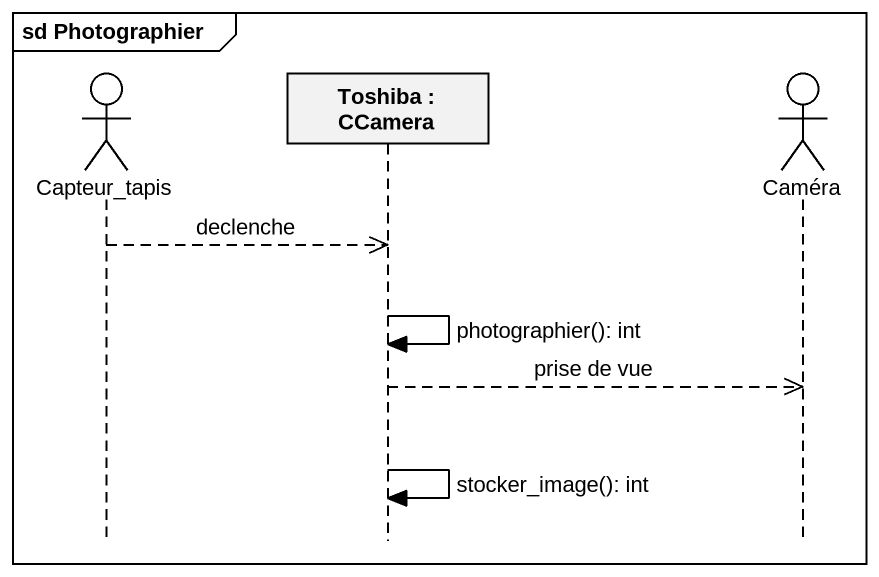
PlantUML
@startuml
mainframe sd Photographier
hide footbox
actor Capteur_tapis
participant "Toshiba : CCamera" as Toshiba
actor Caméra

Capteur_tapis -->> Toshiba : declenche
Toshiba -> Toshiba : photographier(): int
Toshiba -->> Caméra : prise de vue
Toshiba -> Toshiba : stocker_image(): int
@enduml
